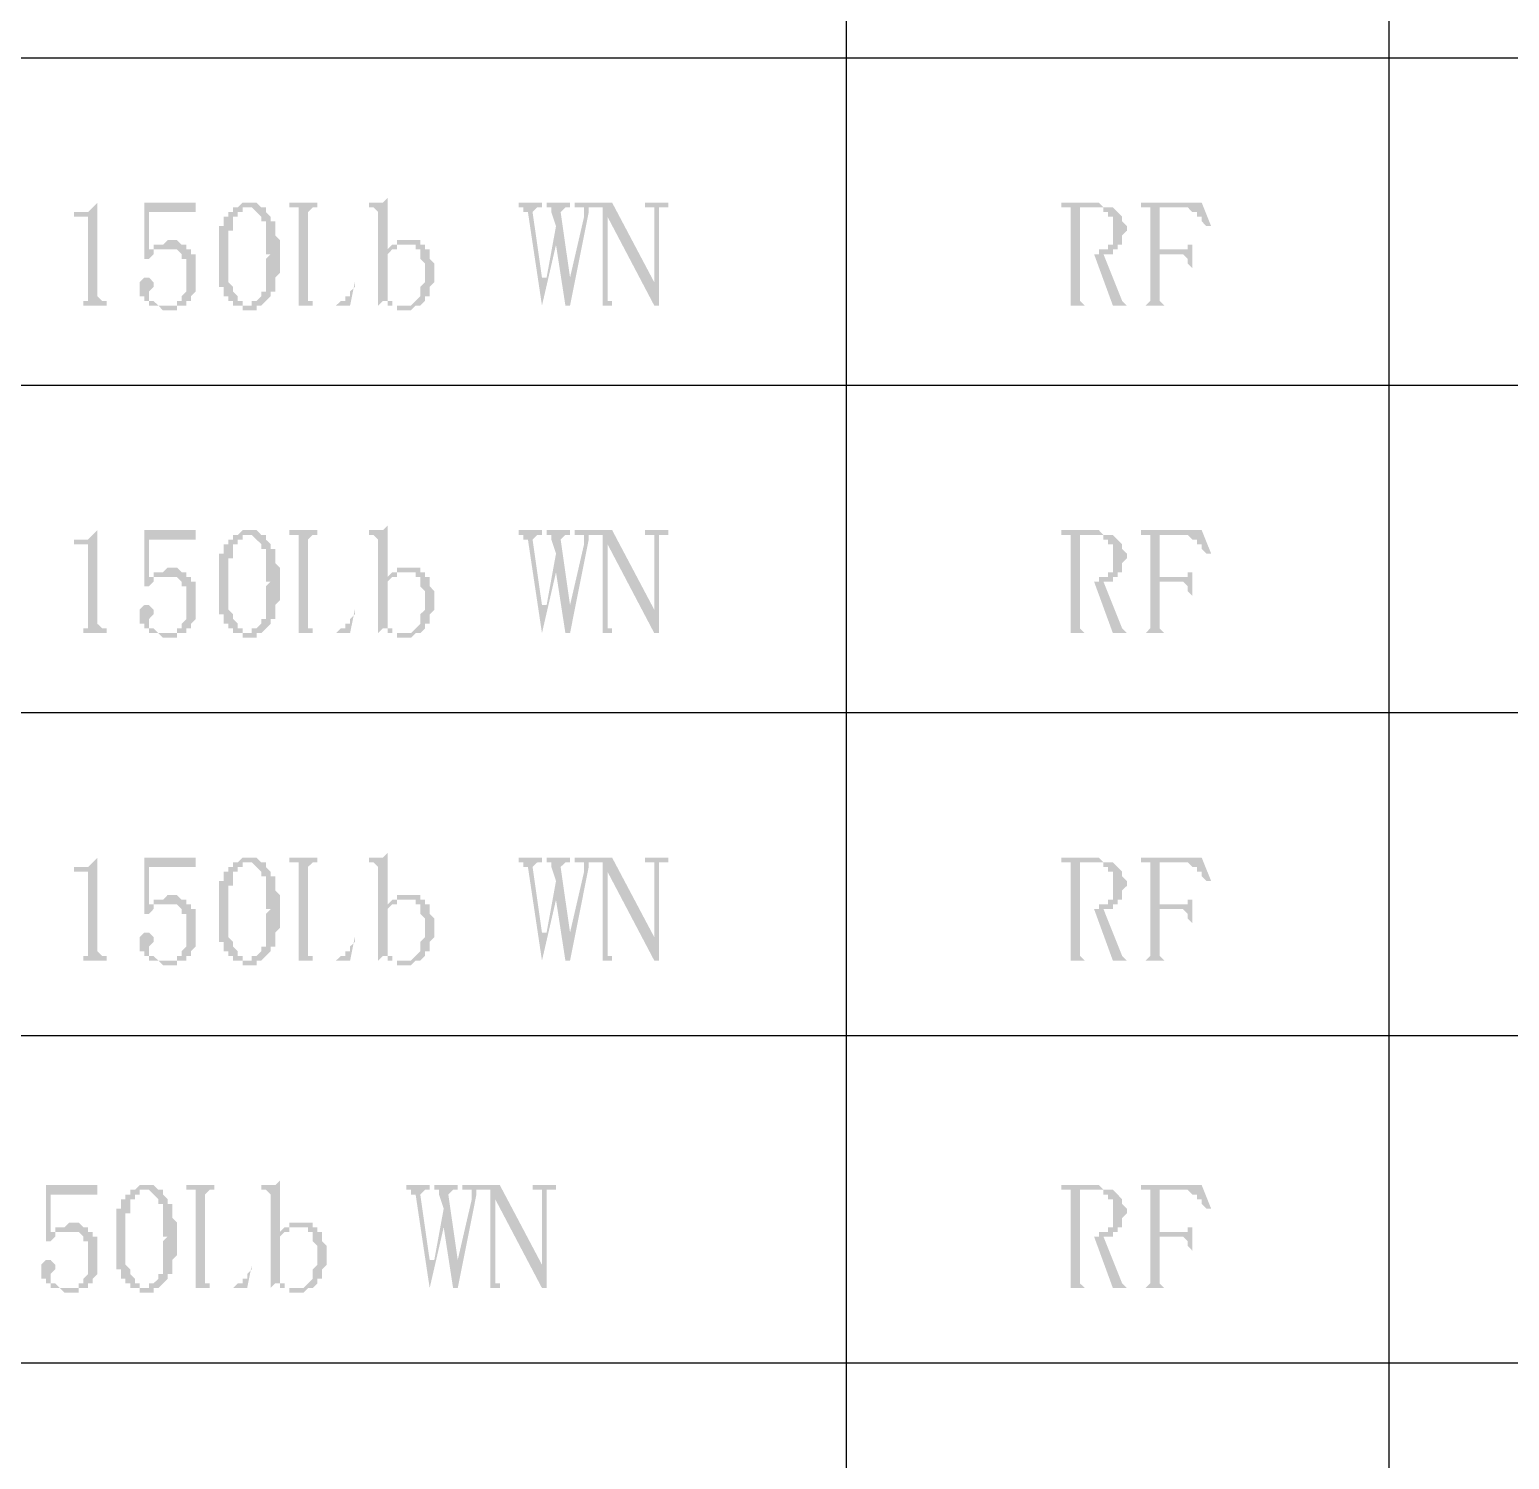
# Model space of a CAD drawing. Extents: x 51 to 246, y 3 to 417.
# Drawn here: x 201.49 to 214.87, y 258.29 to 271.23 of the extents above; entities that cross this region are included whole.
import ezdxf

# ---------------------------------------------------------------- set-up
doc = ezdxf.new("R2010")
doc.units = 0
doc.header["$MEASUREMENT"] = 0
doc.layers.add('_____1', color=160, linetype='Continuous')

msp = doc.modelspace()

# ---------------------------------------------------------------- hatches: boundary and pattern name
at = {"layer": '_____1'}
for points in [[(202.099, 269.663), (202.057, 269.621), (202.015, 269.578), (201.888, 269.578), (201.888, 269.536), (202.015, 269.536), (202.015, 268.774), (201.972, 268.774), (201.972, 268.732), (201.888, 268.732), (202.269, 268.732), (202.184, 268.732), (202.184, 268.774), (202.142, 268.774), (202.099, 268.816)], [(202.988, 269.663), (202.523, 269.663), (202.523, 269.155), (202.565, 269.155), (202.607, 269.197), (202.565, 269.197), (202.565, 269.578), (202.988, 269.578)], [(203.454, 269.663), (203.412, 269.663), (203.369, 269.621), (203.327, 269.621), (203.496, 269.621), (203.581, 269.536), (203.581, 269.494), (203.623, 269.494), (203.623, 269.197), (203.666, 269.197), (203.623, 269.155), (203.623, 268.859), (203.581, 268.859), (203.581, 268.816), (203.539, 268.774), (203.496, 268.774), (203.496, 268.732), (203.454, 268.732), (203.581, 268.732), (203.666, 268.816), (203.666, 268.859), (203.708, 268.859), (203.708, 268.986), (203.75, 269.028), (203.75, 269.324), (203.708, 269.367), (203.708, 269.494), (203.666, 269.494), (203.666, 269.536), (203.623, 269.578), (203.623, 269.621), (203.581, 269.621), (203.539, 269.663), (203.496, 269.663)], [(204.089, 269.663), (203.835, 269.663), (203.835, 269.621), (203.92, 269.621), (203.92, 268.732), (203.877, 268.732), (204.047, 268.732), (204.047, 268.774), (204.004, 268.774), (204.004, 269.578), (204.047, 269.621), (204.089, 269.621)], [(204.724, 269.705), (204.682, 269.663), (204.555, 269.663), (204.555, 269.621), (204.597, 269.621), (204.639, 269.578), (204.639, 268.732), (204.682, 268.774), (204.766, 268.774), (204.724, 268.774), (204.724, 269.197)], [(206.121, 269.663), (205.909, 269.663), (205.909, 269.621), (205.952, 269.621), (205.952, 269.578), (205.994, 269.578), (206.121, 268.732), (206.121, 268.986), (206.036, 269.578), (206.079, 269.621), (206.121, 269.621)], [(206.375, 269.663), (206.163, 269.663), (206.163, 269.621), (206.206, 269.621), (206.206, 269.578), (206.248, 269.451), (206.248, 269.282), (206.333, 268.732), (206.375, 268.986), (206.29, 269.578), (206.333, 269.621), (206.375, 269.621)], [(206.587, 269.663), (206.417, 269.663), (206.417, 269.621), (206.502, 269.621), (206.502, 269.536), (206.375, 268.986), (206.333, 268.732), (206.375, 268.732), (206.544, 269.578), (206.544, 269.621), (206.587, 269.621)], [(206.756, 269.663), (206.587, 269.663), (206.587, 269.621), (206.671, 269.621), (206.671, 269.578), (206.714, 269.536), (207.137, 268.732), (207.137, 268.943)], [(207.264, 269.663), (207.052, 269.663), (207.052, 269.621), (207.137, 269.621), (207.137, 268.732), (207.179, 268.732), (207.179, 269.621), (207.264, 269.621)], [(211.116, 269.663), (210.82, 269.663), (210.82, 269.621), (211.201, 269.621), (211.201, 269.578), (211.243, 269.578), (211.243, 269.536), (211.286, 269.536), (211.286, 269.282), (211.243, 269.282), (211.243, 269.24), (211.159, 269.24), (211.159, 269.197), (210.989, 269.197), (211.286, 269.197), (211.286, 269.24), (211.328, 269.24), (211.328, 269.282), (211.37, 269.282), (211.37, 269.367), (211.413, 269.409), (211.413, 269.451), (211.37, 269.494), (211.37, 269.536), (211.286, 269.621), (211.201, 269.621), (211.159, 269.663)], [(212.09, 269.663), (211.54, 269.663), (211.54, 269.621), (211.963, 269.621), (212.005, 269.578), (212.048, 269.578), (212.048, 269.536), (212.09, 269.536), (212.09, 269.494), (212.132, 269.451), (212.175, 269.451)], [(203.327, 269.621), (203.327, 269.578), (203.285, 269.578), (203.285, 269.536), (203.242, 269.536), (203.242, 269.451), (203.2, 269.451), (203.2, 268.901), (203.242, 268.901), (203.242, 268.816), (203.285, 268.816), (203.285, 268.774), (203.327, 268.774), (203.327, 268.732), (203.412, 268.732), (203.412, 268.689), (203.539, 268.689), (203.539, 268.732), (203.581, 268.732), (203.412, 268.732), (203.412, 268.774), (203.369, 268.774), (203.369, 268.816), (203.327, 268.859), (203.327, 268.901), (203.285, 268.943), (203.285, 269.409), (203.327, 269.409), (203.327, 269.536), (203.369, 269.536), (203.369, 269.578), (203.412, 269.578), (203.412, 269.621), (203.454, 269.621)], [(206.671, 269.578), (206.671, 268.732), (206.587, 268.732), (206.798, 268.732), (206.756, 268.732), (206.756, 268.774), (206.714, 268.774), (206.714, 269.536)], [(210.862, 269.621), (210.905, 269.621), (210.905, 268.732), (210.82, 268.732), (211.074, 268.732), (211.032, 268.732), (210.989, 268.774), (210.989, 269.197), (211.286, 269.197), (210.989, 269.197), (210.989, 269.621), (211.116, 269.621)], [(211.582, 269.621), (211.624, 269.621), (211.624, 268.774), (211.582, 268.732), (211.54, 268.732), (211.794, 268.732), (211.751, 268.732), (211.709, 268.774), (211.709, 269.197), (211.878, 269.197), (211.709, 269.24), (211.709, 269.621), (211.921, 269.621)], [(206.248, 269.451), (206.163, 268.986), (206.121, 268.986), (206.121, 268.732), (206.248, 269.282)], [(212.005, 269.367), (212.005, 269.282), (211.963, 269.282), (211.963, 269.24), (211.709, 269.24), (211.878, 269.197), (211.921, 269.197), (211.963, 269.155), (211.963, 269.113), (212.005, 269.07), (212.005, 269.028)], [(202.607, 269.282), (202.607, 269.24), (202.565, 269.24), (202.565, 269.197), (202.607, 269.197), (202.607, 269.24), (202.734, 269.24)], [(202.777, 269.324), (202.734, 269.324), (202.692, 269.282), (202.607, 269.282), (202.734, 269.24), (202.819, 269.24), (202.861, 269.197), (202.861, 269.155), (202.904, 269.155), (202.904, 268.859), (202.861, 268.816), (202.861, 268.774), (202.819, 268.774), (202.819, 268.732), (202.607, 268.732), (202.65, 268.732), (202.692, 268.689), (202.819, 268.689), (202.819, 268.732), (202.904, 268.732), (202.904, 268.774), (202.946, 268.774), (202.946, 268.816), (202.988, 268.859), (202.988, 269.197), (202.946, 269.197), (202.946, 269.24), (202.904, 269.24), (202.904, 269.282), (202.861, 269.282), (202.819, 269.324)], [(204.809, 269.282), (204.766, 269.282), (204.724, 269.24), (204.724, 269.197), (204.766, 269.24), (204.809, 269.24), (204.809, 269.282), (204.893, 269.282)], [(204.893, 269.324), (204.809, 269.324), (204.809, 269.282), (204.978, 269.282), (204.978, 269.24), (205.02, 269.24), (205.02, 269.155), (205.063, 269.113), (205.063, 268.943), (205.02, 268.901), (205.02, 268.816), (204.936, 268.732), (204.766, 268.732), (204.809, 268.732), (204.809, 268.689), (204.936, 268.689), (204.978, 268.732), (205.02, 268.732), (205.063, 268.774), (205.063, 268.816), (205.105, 268.816), (205.105, 268.901), (205.147, 268.943), (205.147, 269.113), (205.105, 269.155), (205.105, 269.24), (205.063, 269.24), (205.063, 269.282), (205.02, 269.282), (205.02, 269.324), (204.936, 269.324)], [(211.201, 269.197), (211.116, 269.197), (211.286, 268.732), (211.455, 268.732), (211.413, 268.732), (211.37, 268.774)], [(202.523, 268.986), (202.48, 268.943), (202.48, 268.816), (202.523, 268.816), (202.523, 268.774), (202.565, 268.774), (202.565, 268.732), (202.734, 268.732), (202.65, 268.732), (202.607, 268.774), (202.565, 268.774), (202.565, 268.859), (202.607, 268.901), (202.607, 268.943), (202.565, 268.986)], [(202.099, 266.7), (202.057, 266.657), (202.015, 266.615), (201.888, 266.615), (201.888, 266.573), (202.015, 266.573), (202.015, 265.811), (201.972, 265.811), (201.972, 265.768), (201.888, 265.768), (202.269, 265.768), (202.184, 265.768), (202.184, 265.811), (202.142, 265.811), (202.099, 265.853)], [(202.988, 266.7), (202.523, 266.7), (202.523, 266.192), (202.565, 266.192), (202.607, 266.234), (202.565, 266.234), (202.565, 266.615), (202.988, 266.615)], [(203.454, 266.7), (203.412, 266.7), (203.369, 266.657), (203.327, 266.657), (203.496, 266.657), (203.581, 266.573), (203.581, 266.53), (203.623, 266.53), (203.623, 266.234), (203.666, 266.234), (203.623, 266.192), (203.623, 265.895), (203.581, 265.895), (203.581, 265.853), (203.539, 265.811), (203.496, 265.811), (203.496, 265.768), (203.454, 265.768), (203.581, 265.768), (203.666, 265.853), (203.666, 265.895), (203.708, 265.895), (203.708, 266.022), (203.75, 266.065), (203.75, 266.361), (203.708, 266.403), (203.708, 266.53), (203.666, 266.53), (203.666, 266.573), (203.623, 266.615), (203.623, 266.657), (203.581, 266.657), (203.539, 266.7), (203.496, 266.7)], [(204.089, 266.7), (203.835, 266.7), (203.835, 266.657), (203.92, 266.657), (203.92, 265.768), (203.877, 265.768), (204.047, 265.768), (204.047, 265.811), (204.004, 265.811), (204.004, 266.615), (204.047, 266.657), (204.089, 266.657)], [(204.724, 266.742), (204.682, 266.7), (204.555, 266.7), (204.555, 266.657), (204.597, 266.657), (204.639, 266.615), (204.639, 265.768), (204.682, 265.811), (204.766, 265.811), (204.724, 265.811), (204.724, 266.234)], [(206.121, 266.7), (205.909, 266.7), (205.909, 266.657), (205.952, 266.657), (205.952, 266.615), (205.994, 266.615), (206.121, 265.768), (206.121, 266.022), (206.036, 266.615), (206.079, 266.657), (206.121, 266.657)], [(206.375, 266.7), (206.163, 266.7), (206.163, 266.657), (206.206, 266.657), (206.206, 266.615), (206.248, 266.488), (206.248, 266.319), (206.333, 265.768), (206.375, 266.022), (206.29, 266.615), (206.333, 266.657), (206.375, 266.657)], [(206.587, 266.7), (206.417, 266.7), (206.417, 266.657), (206.502, 266.657), (206.502, 266.573), (206.375, 266.022), (206.333, 265.768), (206.375, 265.768), (206.544, 266.615), (206.544, 266.657), (206.587, 266.657)], [(206.756, 266.7), (206.587, 266.7), (206.587, 266.657), (206.671, 266.657), (206.671, 266.615), (206.714, 266.573), (207.137, 265.768), (207.137, 265.98)], [(207.264, 266.7), (207.052, 266.7), (207.052, 266.657), (207.137, 266.657), (207.137, 265.768), (207.179, 265.768), (207.179, 266.657), (207.264, 266.657)], [(211.116, 266.7), (210.82, 266.7), (210.82, 266.657), (211.201, 266.657), (211.201, 266.615), (211.243, 266.615), (211.243, 266.573), (211.286, 266.573), (211.286, 266.319), (211.243, 266.319), (211.243, 266.276), (211.159, 266.276), (211.159, 266.234), (210.989, 266.234), (211.286, 266.234), (211.286, 266.276), (211.328, 266.276), (211.328, 266.319), (211.37, 266.319), (211.37, 266.403), (211.413, 266.446), (211.413, 266.488), (211.37, 266.53), (211.37, 266.573), (211.286, 266.657), (211.201, 266.657), (211.159, 266.7)], [(212.09, 266.7), (211.54, 266.7), (211.54, 266.657), (211.963, 266.657), (212.005, 266.615), (212.048, 266.615), (212.048, 266.573), (212.09, 266.573), (212.09, 266.53), (212.132, 266.488), (212.175, 266.488)], [(203.327, 266.657), (203.327, 266.615), (203.285, 266.615), (203.285, 266.573), (203.242, 266.573), (203.242, 266.488), (203.2, 266.488), (203.2, 265.938), (203.242, 265.938), (203.242, 265.853), (203.285, 265.853), (203.285, 265.811), (203.327, 265.811), (203.327, 265.768), (203.412, 265.768), (203.412, 265.726), (203.539, 265.726), (203.539, 265.768), (203.581, 265.768), (203.412, 265.768), (203.412, 265.811), (203.369, 265.811), (203.369, 265.853), (203.327, 265.895), (203.327, 265.938), (203.285, 265.98), (203.285, 266.446), (203.327, 266.446), (203.327, 266.573), (203.369, 266.573), (203.369, 266.615), (203.412, 266.615), (203.412, 266.657), (203.454, 266.657)], [(206.671, 266.615), (206.671, 265.768), (206.587, 265.768), (206.798, 265.768), (206.756, 265.768), (206.756, 265.811), (206.714, 265.811), (206.714, 266.573)], [(210.862, 266.657), (210.905, 266.657), (210.905, 265.768), (210.82, 265.768), (211.074, 265.768), (211.032, 265.768), (210.989, 265.811), (210.989, 266.234), (211.286, 266.234), (210.989, 266.234), (210.989, 266.657), (211.116, 266.657)], [(211.582, 266.657), (211.624, 266.657), (211.624, 265.811), (211.582, 265.768), (211.54, 265.768), (211.794, 265.768), (211.751, 265.768), (211.709, 265.811), (211.709, 266.234), (211.878, 266.234), (211.709, 266.276), (211.709, 266.657), (211.921, 266.657)], [(206.248, 266.488), (206.163, 266.022), (206.121, 266.022), (206.121, 265.768), (206.248, 266.319)], [(202.607, 266.319), (202.607, 266.276), (202.565, 266.276), (202.565, 266.234), (202.607, 266.234), (202.607, 266.276), (202.734, 266.276)], [(202.777, 266.361), (202.734, 266.361), (202.692, 266.319), (202.607, 266.319), (202.734, 266.276), (202.819, 266.276), (202.861, 266.234), (202.861, 266.192), (202.904, 266.192), (202.904, 265.895), (202.861, 265.853), (202.861, 265.811), (202.819, 265.811), (202.819, 265.768), (202.607, 265.768), (202.65, 265.768), (202.692, 265.726), (202.819, 265.726), (202.819, 265.768), (202.904, 265.768), (202.904, 265.811), (202.946, 265.811), (202.946, 265.853), (202.988, 265.895), (202.988, 266.234), (202.946, 266.234), (202.946, 266.276), (202.904, 266.276), (202.904, 266.319), (202.861, 266.319), (202.819, 266.361)], [(204.809, 266.319), (204.766, 266.319), (204.724, 266.276), (204.724, 266.234), (204.766, 266.276), (204.809, 266.276), (204.809, 266.319), (204.893, 266.319)], [(204.893, 266.361), (204.809, 266.361), (204.809, 266.319), (204.978, 266.319), (204.978, 266.276), (205.02, 266.276), (205.02, 266.192), (205.063, 266.149), (205.063, 265.98), (205.02, 265.938), (205.02, 265.853), (204.936, 265.768), (204.766, 265.768), (204.809, 265.768), (204.809, 265.726), (204.936, 265.726), (204.978, 265.768), (205.02, 265.768), (205.063, 265.811), (205.063, 265.853), (205.105, 265.853), (205.105, 265.938), (205.147, 265.98), (205.147, 266.149), (205.105, 266.192), (205.105, 266.276), (205.063, 266.276), (205.063, 266.319), (205.02, 266.319), (205.02, 266.361), (204.936, 266.361)], [(212.005, 266.403), (212.005, 266.319), (211.963, 266.319), (211.963, 266.276), (211.709, 266.276), (211.878, 266.234), (211.921, 266.234), (211.963, 266.192), (211.963, 266.149), (212.005, 266.107), (212.005, 266.065)], [(211.201, 266.234), (211.116, 266.234), (211.286, 265.768), (211.455, 265.768), (211.413, 265.768), (211.37, 265.811)], [(202.523, 266.022), (202.48, 265.98), (202.48, 265.853), (202.523, 265.853), (202.523, 265.811), (202.565, 265.811), (202.565, 265.768), (202.734, 265.768), (202.65, 265.768), (202.607, 265.811), (202.565, 265.811), (202.565, 265.895), (202.607, 265.938), (202.607, 265.98), (202.565, 266.022)], [(204.724, 263.779), (204.682, 263.736), (204.555, 263.736), (204.555, 263.694), (204.597, 263.694), (204.639, 263.652), (204.639, 262.805), (204.682, 262.847), (204.766, 262.847), (204.724, 262.847), (204.724, 263.271)], [(202.099, 263.736), (202.057, 263.694), (202.015, 263.652), (201.888, 263.652), (201.888, 263.609), (202.015, 263.609), (202.015, 262.847), (201.972, 262.847), (201.972, 262.805), (201.888, 262.805), (202.269, 262.805), (202.184, 262.805), (202.184, 262.847), (202.142, 262.847), (202.099, 262.89)], [(202.988, 263.736), (202.523, 263.736), (202.523, 263.228), (202.565, 263.228), (202.607, 263.271), (202.565, 263.271), (202.565, 263.652), (202.988, 263.652)], [(203.327, 263.694), (203.327, 263.652), (203.285, 263.652), (203.285, 263.609), (203.242, 263.609), (203.242, 263.525), (203.2, 263.525), (203.2, 262.974), (203.242, 262.974), (203.242, 262.89), (203.285, 262.89), (203.285, 262.847), (203.327, 262.847), (203.327, 262.805), (203.412, 262.805), (203.412, 262.763), (203.539, 262.763), (203.539, 262.805), (203.581, 262.805), (203.412, 262.805), (203.412, 262.847), (203.369, 262.847), (203.369, 262.89), (203.327, 262.932), (203.327, 262.974), (203.285, 263.017), (203.285, 263.482), (203.327, 263.482), (203.327, 263.609), (203.369, 263.609), (203.369, 263.652), (203.412, 263.652), (203.412, 263.694), (203.454, 263.694)], [(203.454, 263.736), (203.412, 263.736), (203.369, 263.694), (203.327, 263.694), (203.496, 263.694), (203.581, 263.609), (203.581, 263.567), (203.623, 263.567), (203.623, 263.271), (203.666, 263.271), (203.623, 263.228), (203.623, 262.932), (203.581, 262.932), (203.581, 262.89), (203.539, 262.847), (203.496, 262.847), (203.496, 262.805), (203.454, 262.805), (203.581, 262.805), (203.666, 262.89), (203.666, 262.932), (203.708, 262.932), (203.708, 263.059), (203.75, 263.101), (203.75, 263.398), (203.708, 263.44), (203.708, 263.567), (203.666, 263.567), (203.666, 263.609), (203.623, 263.652), (203.623, 263.694), (203.581, 263.694), (203.539, 263.736), (203.496, 263.736)], [(204.089, 263.736), (203.835, 263.736), (203.835, 263.694), (203.92, 263.694), (203.92, 262.805), (203.877, 262.805), (204.047, 262.805), (204.047, 262.847), (204.004, 262.847), (204.004, 263.652), (204.047, 263.694), (204.089, 263.694)], [(206.121, 263.736), (205.909, 263.736), (205.909, 263.694), (205.952, 263.694), (205.952, 263.652), (205.994, 263.652), (206.121, 262.805), (206.121, 263.059), (206.036, 263.652), (206.079, 263.694), (206.121, 263.694)], [(206.375, 263.736), (206.163, 263.736), (206.163, 263.694), (206.206, 263.694), (206.206, 263.652), (206.248, 263.525), (206.248, 263.355), (206.333, 262.805), (206.375, 263.059), (206.29, 263.652), (206.333, 263.694), (206.375, 263.694)], [(206.587, 263.736), (206.417, 263.736), (206.417, 263.694), (206.502, 263.694), (206.502, 263.609), (206.375, 263.059), (206.333, 262.805), (206.375, 262.805), (206.544, 263.652), (206.544, 263.694), (206.587, 263.694)], [(206.756, 263.736), (206.587, 263.736), (206.587, 263.694), (206.671, 263.694), (206.671, 263.652), (206.714, 263.609), (207.137, 262.805), (207.137, 263.017)], [(206.671, 263.652), (206.671, 262.805), (206.587, 262.805), (206.798, 262.805), (206.756, 262.805), (206.756, 262.847), (206.714, 262.847), (206.714, 263.609)], [(207.264, 263.736), (207.052, 263.736), (207.052, 263.694), (207.137, 263.694), (207.137, 262.805), (207.179, 262.805), (207.179, 263.694), (207.264, 263.694)], [(211.116, 263.736), (210.82, 263.736), (210.82, 263.694), (211.201, 263.694), (211.201, 263.652), (211.243, 263.652), (211.243, 263.609), (211.286, 263.609), (211.286, 263.355), (211.243, 263.355), (211.243, 263.313), (211.159, 263.313), (211.159, 263.271), (210.989, 263.271), (211.286, 263.271), (211.286, 263.313), (211.328, 263.313), (211.328, 263.355), (211.37, 263.355), (211.37, 263.44), (211.413, 263.482), (211.413, 263.525), (211.37, 263.567), (211.37, 263.609), (211.286, 263.694), (211.201, 263.694), (211.159, 263.736)], [(210.862, 263.694), (210.905, 263.694), (210.905, 262.805), (210.82, 262.805), (211.074, 262.805), (211.032, 262.805), (210.989, 262.847), (210.989, 263.271), (211.286, 263.271), (210.989, 263.271), (210.989, 263.694), (211.116, 263.694)], [(212.09, 263.736), (211.54, 263.736), (211.54, 263.694), (211.963, 263.694), (212.005, 263.652), (212.048, 263.652), (212.048, 263.609), (212.09, 263.609), (212.09, 263.567), (212.132, 263.525), (212.175, 263.525)], [(211.582, 263.694), (211.624, 263.694), (211.624, 262.847), (211.582, 262.805), (211.54, 262.805), (211.794, 262.805), (211.751, 262.805), (211.709, 262.847), (211.709, 263.271), (211.878, 263.271), (211.709, 263.313), (211.709, 263.694), (211.921, 263.694)], [(206.248, 263.525), (206.163, 263.059), (206.121, 263.059), (206.121, 262.805), (206.248, 263.355)], [(202.607, 263.355), (202.607, 263.313), (202.565, 263.313), (202.565, 263.271), (202.607, 263.271), (202.607, 263.313), (202.734, 263.313)], [(202.777, 263.398), (202.734, 263.398), (202.692, 263.355), (202.607, 263.355), (202.734, 263.313), (202.819, 263.313), (202.861, 263.271), (202.861, 263.228), (202.904, 263.228), (202.904, 262.932), (202.861, 262.89), (202.861, 262.847), (202.819, 262.847), (202.819, 262.805), (202.607, 262.805), (202.65, 262.805), (202.692, 262.763), (202.819, 262.763), (202.819, 262.805), (202.904, 262.805), (202.904, 262.847), (202.946, 262.847), (202.946, 262.89), (202.988, 262.932), (202.988, 263.271), (202.946, 263.271), (202.946, 263.313), (202.904, 263.313), (202.904, 263.355), (202.861, 263.355), (202.819, 263.398)], [(204.809, 263.355), (204.766, 263.355), (204.724, 263.313), (204.724, 263.271), (204.766, 263.313), (204.809, 263.313), (204.809, 263.355), (204.893, 263.355)], [(204.893, 263.398), (204.809, 263.398), (204.809, 263.355), (204.978, 263.355), (204.978, 263.313), (205.02, 263.313), (205.02, 263.228), (205.063, 263.186), (205.063, 263.017), (205.02, 262.974), (205.02, 262.89), (204.936, 262.805), (204.766, 262.805), (204.809, 262.805), (204.809, 262.763), (204.936, 262.763), (204.978, 262.805), (205.02, 262.805), (205.063, 262.847), (205.063, 262.89), (205.105, 262.89), (205.105, 262.974), (205.147, 263.017), (205.147, 263.186), (205.105, 263.228), (205.105, 263.313), (205.063, 263.313), (205.063, 263.355), (205.02, 263.355), (205.02, 263.398), (204.936, 263.398)], [(212.005, 263.44), (212.005, 263.355), (211.963, 263.355), (211.963, 263.313), (211.709, 263.313), (211.878, 263.271), (211.921, 263.271), (211.963, 263.228), (211.963, 263.186), (212.005, 263.144), (212.005, 263.101)], [(211.201, 263.271), (211.116, 263.271), (211.286, 262.805), (211.455, 262.805), (211.413, 262.805), (211.37, 262.847)], [(202.523, 263.059), (202.48, 263.017), (202.48, 262.89), (202.523, 262.89), (202.523, 262.847), (202.565, 262.847), (202.565, 262.805), (202.734, 262.805), (202.65, 262.805), (202.607, 262.847), (202.565, 262.847), (202.565, 262.932), (202.607, 262.974), (202.607, 263.017), (202.565, 263.059)], [(203.75, 260.815), (203.708, 260.773), (203.581, 260.773), (203.581, 260.731), (203.623, 260.731), (203.666, 260.688), (203.666, 259.842), (203.708, 259.884), (203.793, 259.884), (203.75, 259.884), (203.75, 260.307)], [(202.099, 260.773), (201.634, 260.773), (201.634, 260.265), (201.676, 260.265), (201.718, 260.307), (201.676, 260.307), (201.676, 260.688), (202.099, 260.688)], [(202.396, 260.731), (202.396, 260.688), (202.353, 260.688), (202.353, 260.646), (202.311, 260.646), (202.311, 260.561), (202.269, 260.561), (202.269, 260.011), (202.311, 260.011), (202.311, 259.926), (202.353, 259.926), (202.353, 259.884), (202.396, 259.884), (202.396, 259.842), (202.48, 259.842), (202.48, 259.799), (202.607, 259.799), (202.607, 259.842), (202.65, 259.842), (202.48, 259.842), (202.48, 259.884), (202.438, 259.884), (202.438, 259.926), (202.396, 259.969), (202.396, 260.011), (202.353, 260.053), (202.353, 260.519), (202.396, 260.519), (202.396, 260.646), (202.438, 260.646), (202.438, 260.688), (202.48, 260.688), (202.48, 260.731), (202.523, 260.731)], [(202.523, 260.773), (202.48, 260.773), (202.438, 260.731), (202.396, 260.731), (202.565, 260.731), (202.65, 260.646), (202.65, 260.604), (202.692, 260.604), (202.692, 260.307), (202.734, 260.307), (202.692, 260.265), (202.692, 259.969), (202.65, 259.969), (202.65, 259.926), (202.607, 259.884), (202.565, 259.884), (202.565, 259.842), (202.523, 259.842), (202.65, 259.842), (202.692, 259.884), (202.734, 259.926), (202.734, 259.969), (202.777, 259.969), (202.777, 260.096), (202.819, 260.138), (202.819, 260.434), (202.777, 260.477), (202.777, 260.604), (202.734, 260.604), (202.734, 260.646), (202.692, 260.688), (202.692, 260.731), (202.65, 260.731), (202.607, 260.773), (202.565, 260.773)], [(203.158, 260.773), (202.904, 260.773), (202.904, 260.731), (202.988, 260.731), (202.988, 259.842), (202.946, 259.842), (203.115, 259.842), (203.115, 259.884), (203.073, 259.884), (203.073, 260.688), (203.115, 260.731), (203.158, 260.731)], [(205.105, 260.773), (204.893, 260.773), (204.893, 260.731), (204.936, 260.731), (204.936, 260.688), (204.978, 260.688), (205.105, 259.842), (205.105, 260.096), (205.02, 260.688), (205.063, 260.731), (205.105, 260.731)], [(205.359, 260.773), (205.147, 260.773), (205.147, 260.731), (205.19, 260.731), (205.19, 260.688), (205.232, 260.561), (205.232, 260.392), (205.317, 259.842), (205.359, 260.096), (205.274, 260.688), (205.317, 260.731), (205.359, 260.731)], [(205.571, 260.773), (205.401, 260.773), (205.401, 260.731), (205.486, 260.731), (205.486, 260.646), (205.359, 260.096), (205.317, 259.842), (205.359, 259.842), (205.528, 260.688), (205.528, 260.731), (205.571, 260.731)], [(205.74, 260.773), (205.571, 260.773), (205.571, 260.731), (205.655, 260.731), (205.655, 260.688), (205.698, 260.646), (206.121, 259.842), (206.121, 260.053)], [(205.655, 260.688), (205.655, 259.842), (205.571, 259.842), (205.782, 259.842), (205.74, 259.842), (205.74, 259.884), (205.698, 259.884), (205.698, 260.646)], [(206.248, 260.773), (206.036, 260.773), (206.036, 260.731), (206.121, 260.731), (206.121, 259.842), (206.163, 259.842), (206.163, 260.731), (206.248, 260.731)], [(211.116, 260.773), (210.82, 260.773), (210.82, 260.731), (211.201, 260.731), (211.201, 260.688), (211.243, 260.688), (211.243, 260.646), (211.286, 260.646), (211.286, 260.392), (211.243, 260.392), (211.243, 260.35), (211.159, 260.35), (211.159, 260.307), (210.989, 260.307), (211.286, 260.307), (211.286, 260.35), (211.328, 260.35), (211.328, 260.392), (211.37, 260.392), (211.37, 260.477), (211.413, 260.519), (211.413, 260.561), (211.37, 260.604), (211.37, 260.646), (211.286, 260.731), (211.201, 260.731), (211.159, 260.773)], [(210.862, 260.731), (210.905, 260.731), (210.905, 259.842), (210.82, 259.842), (211.074, 259.842), (211.032, 259.842), (210.989, 259.884), (210.989, 260.307), (211.286, 260.307), (210.989, 260.307), (210.989, 260.731), (211.116, 260.731)], [(212.09, 260.773), (211.54, 260.773), (211.54, 260.731), (211.963, 260.731), (212.005, 260.688), (212.048, 260.688), (212.048, 260.646), (212.09, 260.646), (212.09, 260.604), (212.132, 260.561), (212.175, 260.561)], [(211.582, 260.731), (211.624, 260.731), (211.624, 259.884), (211.582, 259.842), (211.54, 259.842), (211.794, 259.842), (211.751, 259.842), (211.709, 259.884), (211.709, 260.307), (211.878, 260.307), (211.709, 260.35), (211.709, 260.731), (211.921, 260.731)], [(205.232, 260.561), (205.147, 260.096), (205.105, 260.096), (205.105, 259.842), (205.232, 260.392)], [(201.888, 260.434), (201.845, 260.434), (201.803, 260.392), (201.718, 260.392), (201.845, 260.35), (201.93, 260.35), (201.972, 260.307), (201.972, 260.265), (202.015, 260.265), (202.015, 259.969), (201.972, 259.926), (201.972, 259.884), (201.93, 259.884), (201.93, 259.842), (201.718, 259.842), (201.761, 259.842), (201.803, 259.799), (201.93, 259.799), (201.93, 259.842), (202.015, 259.842), (202.015, 259.884), (202.057, 259.884), (202.057, 259.926), (202.099, 259.969), (202.099, 260.307), (202.057, 260.307), (202.057, 260.35), (202.015, 260.35), (202.015, 260.392), (201.972, 260.392), (201.93, 260.434)], [(203.92, 260.434), (203.835, 260.434), (203.835, 260.392), (204.004, 260.392), (204.004, 260.35), (204.047, 260.35), (204.047, 260.265), (204.089, 260.223), (204.089, 260.053), (204.047, 260.011), (204.047, 259.926), (204.004, 259.884), (203.962, 259.842), (203.793, 259.842), (203.835, 259.842), (203.835, 259.799), (203.962, 259.799), (204.004, 259.842), (204.047, 259.842), (204.089, 259.884), (204.089, 259.926), (204.131, 259.926), (204.131, 260.011), (204.174, 260.053), (204.174, 260.223), (204.131, 260.265), (204.131, 260.35), (204.089, 260.35), (204.089, 260.392), (204.047, 260.392), (204.047, 260.434), (203.962, 260.434)], [(212.005, 260.477), (212.005, 260.392), (211.963, 260.392), (211.963, 260.35), (211.709, 260.35), (211.878, 260.307), (211.921, 260.307), (211.963, 260.265), (211.963, 260.223), (212.005, 260.18), (212.005, 260.138)], [(201.718, 260.392), (201.718, 260.35), (201.676, 260.35), (201.676, 260.307), (201.718, 260.307), (201.718, 260.35), (201.845, 260.35)], [(203.835, 260.392), (203.793, 260.392), (203.75, 260.35), (203.75, 260.307), (203.793, 260.35), (203.835, 260.35), (203.835, 260.392), (203.92, 260.392)], [(211.201, 260.307), (211.116, 260.307), (211.286, 259.842), (211.455, 259.842), (211.413, 259.842), (211.37, 259.884)], [(201.634, 260.096), (201.591, 260.053), (201.591, 259.926), (201.634, 259.926), (201.634, 259.884), (201.676, 259.884), (201.676, 259.842), (201.845, 259.842), (201.761, 259.842), (201.718, 259.884), (201.676, 259.884), (201.676, 259.969), (201.718, 260.011), (201.718, 260.053), (201.676, 260.096)]]:
    msp.add_hatch(color=7, dxfattribs=at).paths.add_polyline_path(points, is_closed=False)
for points in [[(204.428, 268.943), (204.428, 268.901), (204.385, 268.859), (204.385, 268.816), (204.343, 268.816), (204.343, 268.774), (204.301, 268.774), (204.258, 268.732), (203.835, 268.732), (204.385, 268.732)], [(204.766, 268.774), (204.682, 268.774), (204.724, 268.774), (204.724, 268.732), (204.851, 268.732), (204.766, 268.732)], [(204.428, 265.98), (204.428, 265.938), (204.385, 265.895), (204.385, 265.853), (204.343, 265.853), (204.343, 265.811), (204.301, 265.811), (204.258, 265.768), (203.835, 265.768), (204.385, 265.768)], [(204.766, 265.811), (204.682, 265.811), (204.724, 265.811), (204.724, 265.768), (204.851, 265.768), (204.766, 265.768)], [(204.428, 263.017), (204.428, 262.974), (204.385, 262.932), (204.385, 262.89), (204.343, 262.89), (204.343, 262.847), (204.301, 262.847), (204.258, 262.805), (203.835, 262.805), (204.385, 262.805)], [(204.766, 262.847), (204.682, 262.847), (204.724, 262.847), (204.724, 262.805), (204.851, 262.805), (204.766, 262.805)], [(203.496, 260.053), (203.496, 260.011), (203.454, 259.969), (203.454, 259.926), (203.412, 259.926), (203.412, 259.884), (203.369, 259.884), (203.327, 259.842), (202.904, 259.842), (203.454, 259.842)], [(203.793, 259.884), (203.708, 259.884), (203.75, 259.884), (203.75, 259.842), (203.877, 259.842), (203.793, 259.842)]]:
    msp.add_hatch(color=7, dxfattribs=at).paths.add_polyline_path(points)

# ---------------------------------------------------------------- linework, layer by layer
at = {"layer": '_____1', "color": 7}
for p, q in [((208.873, 308.059), (208.873, 250.317)), ((213.783, 308.059), (213.783, 250.317)), ((180.975, 270.975), (233.468, 270.975)), ((180.975, 268.012), (233.468, 268.012)), ((180.975, 265.049), (233.468, 265.049)), ((180.975, 262.128), (233.468, 262.128)), ((180.975, 259.164), (233.468, 259.164))]:
    msp.add_line(p, q, dxfattribs=at)

doc.saveas('drawing.dxf')
